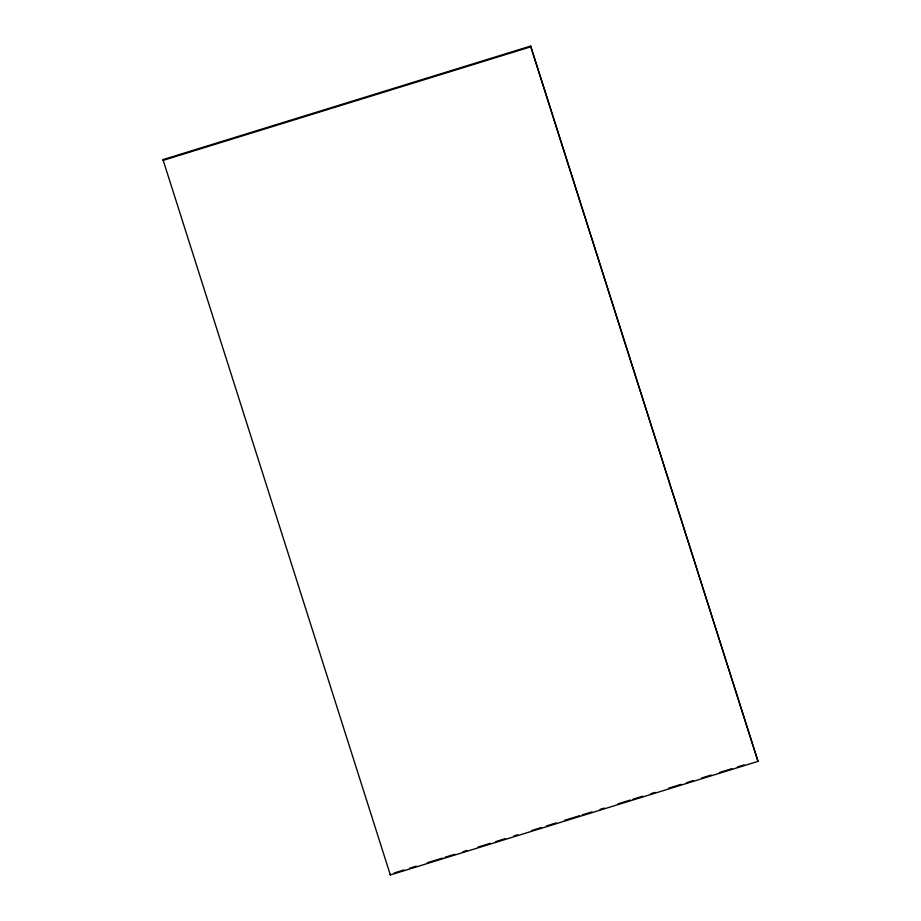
<?xml version="1.0" encoding="UTF-8"?>
<svg xmlns="http://www.w3.org/2000/svg" width="921" height="921" viewBox="0 0 921 921"><rect width="100%" height="100%" fill="white"/><g stroke="black" fill="none" stroke-linecap="round" stroke-linejoin="round"><path stroke-width="1.38" d="M162.982 159.632L530.657 46.05L758.018 761.368L390.343 874.95L162.982 159.632L163.098 160.381L530.784 46.798L530.657 46.05M394.338 872.935L403.939 869.965M409.419 868.273L416.28 866.154M427.263 862.758L442.345 858.096M445.096 857.255L454.698 854.285M462.929 851.741L467.051 850.474M478.022 847.078L490.363 843.268M495.855 841.575L505.456 838.605M513.688 836.061L517.809 834.794M531.532 830.546L541.134 827.588M546.614 825.884L556.226 822.925M564.458 820.381L579.551 815.718M582.291 814.866L591.892 811.908M600.124 809.363L604.245 808.085M617.956 803.849L630.309 800.038M633.049 799.186L642.651 796.228M650.882 793.683L655.004 792.405M668.727 788.169L681.068 784.358M686.559 782.666L693.421 780.548M701.652 778.003L711.254 775.033M719.485 772.489L731.838 768.678M737.318 766.986L744.18 764.867M530.784 46.798L758.018 761.368M390.216 874.202L390.343 874.95"/></g></svg>
